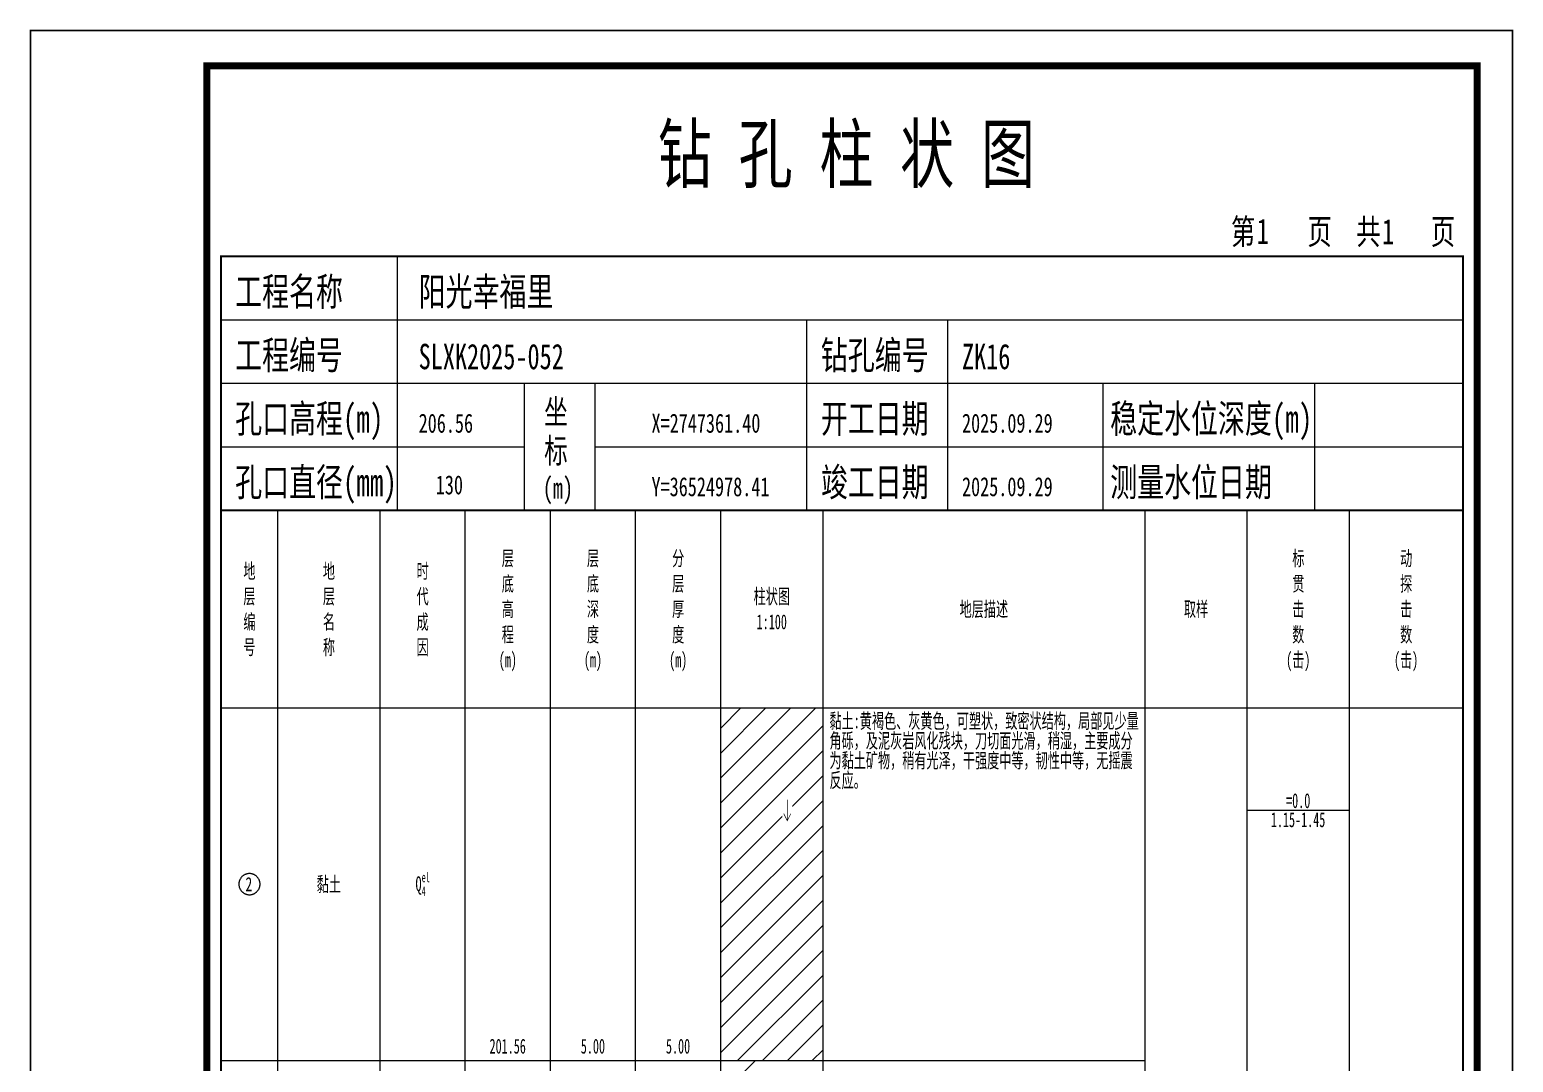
# Model space of a CAD drawing. Header units: millimetres. Extents: x 1264 to 9491, y 619 to 916.
# Drawn here: x 4604.6 to 4814.9, y 769.6 to 916 of the extents above; entities that cross this region are included whole.
import ezdxf
from ezdxf.enums import TextEntityAlignment as Align

# ---------------------------------------------------------------- set-up
doc = ezdxf.new("R2010")
doc.units = ezdxf.units.MM
doc.layers.add('GICAD_POU_TEXTS', color=7, linetype='Continuous')
doc.styles.add('LZ_FONT', font='simfang_0.ttf', dxfattribs={"width": 0.7, "height": 8})
doc.styles.add('成果图图块', font='simfang_0.ttf', dxfattribs={"height": 2.5})
doc.styles.add('成果图表体', font='simfang_0.ttf', dxfattribs={"width": 0.6, "height": 2.1})

# ---------------------------------------------------------------- blocks, each defined once
blk = doc.blocks.new('ZZT_DCBH_Z.dwg27', base_point=(-0.02, 0))
at = {"color": 7}
blk.add_polyline3d([(-1.52, 0.02, 0), (-1.52, -0.06, 0), (-1.52, -0.13, 0), (-1.51, -0.2, 0), (-1.5, -0.28, 0), (-1.48, -0.35, 0), (-1.46, -0.42, 0), (-1.44, -0.49, 0), (-1.41, -0.56, 0), (-1.38, -0.63, 0), (-1.35, -0.69, 0), (-1.31, -0.76, 0), (-1.27, -0.82, 0), (-1.23, -0.88, 0), (-1.18, -0.94, 0), (-1.14, -0.99, 0), (-1.09, -1.04, 0), (-1.03, -1.1, 0), (-0.98, -1.14, 0), (-0.92, -1.19, 0), (-0.86, -1.23, 0), (-0.8, -1.27, 0), (-0.73, -1.31, 0), (-0.67, -1.34, 0), (-0.6, -1.37, 0), (-0.53, -1.4, 0), (-0.46, -1.42, 0), (-0.39, -1.44, 0), (-0.32, -1.46, 0), (-0.25, -1.47, 0), (-0.17, -1.48, 0), (-0.1, -1.48, 0), (-0.02, -1.48, 0), (0.05, -1.48, 0), (0.12, -1.48, 0), (0.2, -1.47, 0), (0.27, -1.46, 0), (0.34, -1.44, 0), (0.41, -1.42, 0), (0.48, -1.4, 0), (0.55, -1.37, 0), (0.62, -1.34, 0), (0.68, -1.31, 0), (0.75, -1.27, 0), (0.81, -1.23, 0), (0.87, -1.19, 0), (0.93, -1.14, 0), (0.98, -1.1, 0), (1.04, -1.04, 0), (1.09, -0.99, 0), (1.13, -0.94, 0), (1.18, -0.88, 0), (1.22, -0.82, 0), (1.26, -0.76, 0), (1.3, -0.69, 0), (1.33, -0.63, 0), (1.36, -0.56, 0), (1.39, -0.49, 0), (1.41, -0.42, 0), (1.43, -0.35, 0), (1.45, -0.28, 0), (1.46, -0.2, 0), (1.47, -0.13, 0), (1.47, -0.06, 0), (1.48, 0.02, 0), (1.47, 0.09, 0), (1.47, 0.16, 0), (1.46, 0.24, 0), (1.45, 0.31, 0), (1.43, 0.38, 0), (1.41, 0.45, 0), (1.39, 0.52, 0), (1.36, 0.59, 0), (1.33, 0.66, 0), (1.3, 0.72, 0), (1.26, 0.79, 0), (1.22, 0.85, 0), (1.18, 0.91, 0), (1.13, 0.97, 0), (1.09, 1.02, 0), (1.04, 1.08, 0), (0.98, 1.13, 0), (0.93, 1.18, 0), (0.87, 1.22, 0), (0.81, 1.26, 0), (0.75, 1.3, 0), (0.68, 1.34, 0), (0.62, 1.37, 0), (0.55, 1.4, 0), (0.48, 1.43, 0), (0.41, 1.45, 0), (0.34, 1.47, 0), (0.27, 1.49, 0), (0.2, 1.5, 0), (0.12, 1.51, 0), (0.05, 1.51, 0), (-0.02, 1.52, 0), (-0.1, 1.51, 0), (-0.17, 1.51, 0), (-0.25, 1.5, 0), (-0.32, 1.49, 0), (-0.39, 1.47, 0), (-0.46, 1.45, 0), (-0.53, 1.43, 0), (-0.6, 1.4, 0), (-0.67, 1.37, 0), (-0.73, 1.34, 0), (-0.8, 1.3, 0), (-0.86, 1.26, 0), (-0.92, 1.22, 0), (-0.98, 1.18, 0), (-1.03, 1.13, 0), (-1.09, 1.08, 0), (-1.14, 1.02, 0), (-1.18, 0.97, 0), (-1.23, 0.91, 0), (-1.27, 0.85, 0), (-1.31, 0.79, 0), (-1.35, 0.72, 0), (-1.38, 0.66, 0), (-1.41, 0.59, 0), (-1.44, 0.52, 0), (-1.46, 0.45, 0), (-1.48, 0.38, 0), (-1.5, 0.31, 0), (-1.51, 0.24, 0), (-1.52, 0.16, 0), (-1.52, 0.09, 0), (-1.52, 0.02, 0)], dxfattribs=at)
at = {"layer": 'GICAD_POU_TEXTS', "color": 7, "style": '成果图图块', "width": 0.7}
blk.add_text('2', height=2, dxfattribs=at).set_placement((-0.11, -0.99), align=Align.CENTER)
blk = doc.blocks.new('zztSLbg.dwg', base_point=(0.5, 1.5))
blk.add_wipeout([(-0.2, -0.2), (1.2, -0.2), (1.2, 3.2), (-0.2, 3.2)])
at = {"color": 7, "const_width": 0.1}
for points in [[(0.5, 3), (0.5, 0)], [(0, 1), (0.5, 0), (1, 1)]]:
    blk.add_lwpolyline(points, dxfattribs=at)
blk = doc.blocks.new('柱状图图框模板-(昇龙标准).dwg15', base_point=(27, 229))
for p, q in [((52, 229), (52, 265)), ((27, 256), (203, 256)), ((110, 229), (110, 256)), ((130, 229), (130, 256)), ((27, 247), (203, 247)), ((70, 229), (70, 247)), ((80, 229), (80, 247)), ((152, 229), (152, 247)), ((182, 229), (182, 247)), ((27, 238), (70, 238)), ((80, 238), (203, 238))]:
    blk.add_line(p, q)
for points, const_width in [([(0, 0), (210, 0), (210, 297), (0, 297)], 0.25), ([(25, 5), (205, 5), (205, 292), (25, 292)], 1), ([(27, 265), (203, 265), (203, 17), (27, 17)], 0.3)]:
    blk.add_lwpolyline(points, close=True, dxfattribs=dict(const_width=const_width))
at = {"const_width": 0.3}
blk.add_lwpolyline([(27, 229), (203, 229)], dxfattribs=at)
at = {"style": 'LZ_FONT', "width": 0.7}
for s, height, p in [('钻 孔 柱 状 图', 8, (88.9, 275.54)), ('第', 3.6, (170.12, 266.7)), ('1', 3.6, (173.78, 266.75)), ('页', 3.6, (180.96, 266.7)), ('共', 3.6, (187.88, 266.7)), ('1', 3.6, (191.54, 266.7)), ('页', 3.6, (198.44, 266.7)), ('工程名称', 4, (29, 258)), ('阳光幸福里', 4, (55, 258)), ('工程编号', 4, (29, 249)), ('SLXK2025-052', 3.6, (55, 249)), ('钻孔编号', 4, (112, 249)), ('ZK16', 3.6, (132, 249)), ('孔口高程(m)', 4, (29, 240)), ('坐', 3.5, (72.79, 241.24)), ('开工日期', 4, (112, 240)), ('稳定水位深度(m)', 4, (153, 240)), ('206.56', 2.7, (55, 240)), ('X=2747361.40', 2.7, (88, 240)), ('2025.09.29', 2.7, (132, 240)), ('标', 3.5, (72.79, 235.7)), ('孔口直径(mm)', 4, (29, 231)), ('竣工日期', 4, (112, 231)), ('测量水位日期', 4, (153, 231)), ('130', 2.7, (57.43, 231.26)), ('(m) ', 3, (72.59, 230.65)), ('Y=36524978.41', 2.7, (88, 231)), ('2025.09.29', 2.7, (132, 231))]:
    blk.add_text(s, height=height, dxfattribs=at).set_placement(p)

msp = doc.modelspace()

# ---------------------------------------------------------------- hatches: boundary and pattern name
at = {"linetype": 'Continuous'}
h = msp.add_hatch(dxfattribs=at)
h.set_pattern_fill('GKNXT', scale=0.5, style=0, pattern_type=2)
h.set_pattern_definition([(45, (0, 0), (-1.767767, 1.767767), [])])
h.paths.add_polyline_path([(4702.58, 769.89), (4717.07, 769.89), (4717.07, 819.89), (4702.58, 819.89)])
h = msp.add_hatch(dxfattribs=at)
h.set_pattern_fill('GKNHY1', scale=0.5, style=0, pattern_type=2)
h.set_pattern_definition([(0, (0, 0), (0, 2.3), []), (45, (0, 0), (4e-16, 4.5999997), [3.252691, -6.5053825])])
h.paths.add_polyline_path([(4702.58, 689.79), (4717.07, 689.79), (4717.07, 769.89), (4702.58, 769.89)])

# ---------------------------------------------------------------- linework, layer by layer
at = {"color": 0}
for p, q in [((4631.76, 819.89), (4639.81, 819.89)), ((4631.76, 769.89), (4631.76, 819.89)), ((4639.81, 769.89), (4639.81, 819.89)), ((4631.76, 769.89), (4639.81, 769.89)), ((4631.76, 769.89), (4639.81, 769.89)), ((4631.76, 689.79), (4631.76, 769.89)), ((4639.81, 689.79), (4639.81, 769.89))]:
    msp.add_line(p, q, dxfattribs=at)
for points in [[(4631.76, 847.89), (4639.81, 847.89)], [(4631.76, 819.89), (4631.76, 847.89)], [(4639.81, 819.89), (4639.81, 847.89)], [(4639.81, 847.89), (4654.3, 847.89)], [(4639.81, 819.89), (4639.81, 847.89)], [(4654.3, 819.89), (4654.3, 847.89)], [(4654.3, 847.89), (4666.37, 847.89)], [(4654.3, 819.89), (4654.3, 847.89)], [(4666.37, 819.89), (4666.37, 847.89)], [(4666.37, 847.89), (4678.44, 847.89)], [(4666.37, 819.89), (4666.37, 847.89)], [(4678.44, 819.89), (4678.44, 847.89)], [(4678.44, 847.89), (4690.51, 847.89)], [(4678.44, 819.89), (4678.44, 847.89)], [(4690.51, 819.89), (4690.51, 847.89)], [(4690.51, 847.89), (4702.58, 847.89)], [(4690.51, 819.89), (4690.51, 847.89)], [(4702.58, 819.89), (4702.58, 847.89)], [(4702.58, 847.89), (4717.07, 847.89)], [(4702.58, 819.89), (4702.58, 847.89)], [(4717.07, 819.89), (4717.07, 847.89)], [(4717.07, 847.89), (4762.7, 847.89)], [(4717.07, 819.89), (4717.07, 847.89)], [(4762.7, 819.89), (4762.7, 847.89)], [(4762.7, 847.89), (4777.18, 847.89)], [(4762.7, 819.89), (4762.7, 847.89)], [(4777.18, 819.89), (4777.18, 847.89)], [(4777.18, 847.89), (4791.67, 847.89)], [(4777.18, 819.89), (4777.18, 847.89)], [(4791.67, 819.89), (4791.67, 847.89)], [(4791.67, 847.89), (4807.76, 847.89)], [(4791.67, 819.89), (4791.67, 847.89)], [(4807.76, 819.89), (4807.76, 847.89)], [(4631.76, 819.89), (4639.81, 819.89)], [(4631.76, 635.89), (4631.76, 819.89)], [(4631.76, 819.89), (4639.81, 819.89)], [(4639.81, 635.89), (4639.81, 819.89)], [(4639.81, 819.89), (4654.3, 819.89)], [(4639.81, 635.89), (4639.81, 819.89)], [(4639.81, 819.89), (4654.3, 819.89)], [(4639.81, 819.89), (4654.3, 819.89)], [(4639.81, 769.89), (4639.81, 819.89)], [(4654.3, 635.89), (4654.3, 819.89)], [(4654.3, 769.89), (4654.3, 819.89)], [(4654.3, 819.89), (4666.37, 819.89)], [(4654.3, 635.89), (4654.3, 819.89)], [(4654.3, 819.89), (4666.37, 819.89)], [(4654.3, 819.89), (4666.37, 819.89)], [(4654.3, 769.89), (4654.3, 819.89)], [(4666.37, 635.89), (4666.37, 819.89)], [(4666.37, 769.89), (4666.37, 819.89)], [(4666.37, 819.89), (4678.44, 819.89)], [(4666.37, 635.89), (4666.37, 819.89)], [(4666.37, 819.89), (4678.44, 819.89)], [(4666.37, 819.89), (4678.44, 819.89)], [(4666.37, 769.89), (4666.37, 819.89)], [(4678.44, 635.89), (4678.44, 819.89)], [(4678.44, 769.89), (4678.44, 819.89)], [(4678.44, 819.89), (4690.51, 819.89)], [(4678.44, 635.89), (4678.44, 819.89)], [(4678.44, 819.89), (4690.51, 819.89)], [(4678.44, 819.89), (4690.51, 819.89)], [(4678.44, 769.89), (4678.44, 819.89)], [(4690.51, 635.89), (4690.51, 819.89)], [(4690.51, 769.89), (4690.51, 819.89)], [(4690.51, 819.89), (4702.58, 819.89)], [(4690.51, 635.89), (4690.51, 819.89)], [(4690.51, 819.89), (4702.58, 819.89)], [(4690.51, 819.89), (4702.58, 819.89)], [(4690.51, 769.89), (4690.51, 819.89)], [(4702.58, 635.89), (4702.58, 819.89)], [(4702.58, 769.89), (4702.58, 819.89)], [(4702.58, 819.89), (4717.07, 819.89)], [(4702.58, 635.89), (4702.58, 819.89)], [(4702.58, 819.89), (4717.07, 819.89)], [(4717.07, 635.89), (4717.07, 819.89)], [(4717.07, 819.89), (4762.7, 819.89)], [(4717.07, 635.89), (4717.07, 819.89)], [(4717.07, 819.89), (4762.7, 819.89)], [(4717.07, 819.89), (4762.7, 819.89)], [(4717.07, 769.89), (4717.07, 819.89)], [(4762.7, 635.89), (4762.7, 819.89)], [(4762.7, 769.89), (4762.7, 819.89)], [(4762.7, 819.89), (4777.18, 819.89)], [(4762.7, 635.89), (4762.7, 819.89)], [(4762.7, 819.89), (4777.18, 819.89)], [(4777.18, 635.89), (4777.18, 819.89)], [(4777.18, 819.89), (4791.67, 819.89)], [(4777.18, 635.89), (4777.18, 819.89)], [(4777.18, 819.89), (4791.67, 819.89)], [(4791.67, 635.89), (4791.67, 819.89)], [(4791.67, 819.89), (4807.76, 819.89)], [(4791.67, 635.89), (4791.67, 819.89)], [(4791.67, 819.89), (4807.76, 819.89)], [(4807.76, 635.89), (4807.76, 819.89)], [(4777.18, 805.39), (4791.67, 805.39)], [(4639.81, 769.89), (4654.3, 769.89)], [(4639.81, 769.89), (4654.3, 769.89)], [(4639.81, 689.79), (4639.81, 769.89)], [(4654.3, 689.79), (4654.3, 769.89)], [(4654.3, 769.89), (4666.37, 769.89)], [(4654.3, 769.89), (4666.37, 769.89)], [(4654.3, 689.79), (4654.3, 769.89)], [(4666.37, 689.79), (4666.37, 769.89)], [(4666.37, 769.89), (4678.44, 769.89)], [(4666.37, 769.89), (4678.44, 769.89)], [(4666.37, 689.79), (4666.37, 769.89)], [(4678.44, 689.79), (4678.44, 769.89)], [(4678.44, 769.89), (4690.51, 769.89)], [(4678.44, 769.89), (4690.51, 769.89)], [(4678.44, 689.79), (4678.44, 769.89)], [(4690.51, 689.79), (4690.51, 769.89)], [(4690.51, 769.89), (4702.58, 769.89)], [(4690.51, 769.89), (4702.58, 769.89)], [(4690.51, 689.79), (4690.51, 769.89)], [(4702.58, 689.79), (4702.58, 769.89)], [(4717.07, 769.89), (4762.7, 769.89)], [(4717.07, 769.89), (4762.7, 769.89)], [(4717.07, 689.79), (4717.07, 769.89)], [(4762.7, 689.79), (4762.7, 769.89)]]:
    msp.add_lwpolyline(points, dxfattribs=at)
at = {"color": 7, "flags": 128}
msp.add_lwpolyline([(4702.58, 769.89), (4717.07, 769.89)], dxfattribs=at)

# ---------------------------------------------------------------- block references
msp.add_blockref('ZZT_DCBH_Z.dwg27', (4635.79, 794.89))

# ---------------------------------------------------------------- texts
at = {"color": 0, "style": '成果图表体', "width": 0.6}
for s, height, p in [('层', 2.1, (4671.54, 840.04)), ('层', 2.1, (4683.61, 840.04)), ('分', 2.1, (4695.68, 840.04)), ('标', 2.1, (4783.56, 840.04)), ('动', 2.1, (4798.85, 840.04)), ('地', 2.1, (4634.92, 838.24)), ('地', 2.1, (4646.19, 838.24)), ('时', 2.1, (4659.47, 838.24)), ('层', 2.1, (4634.92, 834.64)), ('层', 2.1, (4646.19, 834.64)), ('代', 2.1, (4659.47, 834.64)), ('底', 2.1, (4671.54, 836.44)), ('底', 2.1, (4683.61, 836.44)), ('层', 2.1, (4695.68, 836.44)), ('柱状图', 2.1, (4707.23, 834.64)), ('贯', 2.1, (4783.56, 836.44)), ('探', 2.1, (4798.85, 836.44)), ('高', 2.1, (4671.54, 832.84)), ('深', 2.1, (4683.61, 832.84)), ('厚', 2.1, (4695.68, 832.84)), ('地层描述', 2.1, (4736.42, 832.84)), ('取样', 2.1, (4768.21, 832.84)), ('击', 2.1, (4783.56, 832.84)), ('击', 2.1, (4798.85, 832.84)), ('编', 2.1, (4634.92, 831.04)), ('名', 2.1, (4646.19, 831.04)), ('成', 2.1, (4659.47, 831.04)), ('1:100', 2.1, (4707.66, 831.04)), ('程', 2.1, (4671.54, 829.24)), ('度', 2.1, (4683.61, 829.24)), ('度', 2.1, (4695.68, 829.24)), ('数', 2.1, (4783.56, 829.24)), ('数', 2.1, (4798.85, 829.24)), ('号', 2.1, (4634.92, 827.44)), ('称', 2.1, (4646.19, 827.44)), ('因', 2.1, (4659.47, 827.44)), ('(m)', 2.1, (4671.11, 825.64)), ('(m)', 2.1, (4683.18, 825.64)), ('(m)', 2.1, (4695.25, 825.64)), ('(击)', 2.1, (4782.69, 825.64)), ('(击)', 2.1, (4797.98, 825.64)), ('=0.0', 2.1, (4782.69, 805.69)), ('1.15-1.45', 2.1, (4780.53, 802.99)), ('黏土', 2.1, (4645.32, 793.84)), ('Q', 2.1, (4659.32, 793.91)), ('el', 1.4, (4660.19, 795.17)), ('4', 1.4, (4660.19, 793.21)), ('201.56', 2.1, (4669.81, 770.89)), ('5.00', 2.1, (4682.74, 770.89)), ('5.00', 2.1, (4694.81, 770.89))]:
    msp.add_text(s, height=height, dxfattribs=at).set_placement(p)
at = {"color": 0, "insert": (4717.98, 819.09), "char_height": 2.1, "width": 43.8045, "attachment_point": 1, "line_spacing_factor": 0.8, "style": '成果图表体'}
msp.add_mtext('\\A1;黏土:黄褐色、灰黄色，可塑状，致密状结构，局部见少量角砾，及泥灰岩风化残块，刀切面光滑，稍湿，主要成分为黏土矿物，稍有光泽，干强度中等，韧性中等，无摇震反应。', dxfattribs=at)

# ---------------------------------------------------------------- next in the draw order: block references
msp.add_blockref('zztSLbg.dwg', (4712, 805.39))

# ---------------------------------------------------------------- next in the draw order: block references
msp.add_blockref('柱状图图框模板-(昇龙标准).dwg15', (4631.76, 847.89))

doc.saveas('drawing.dxf')
